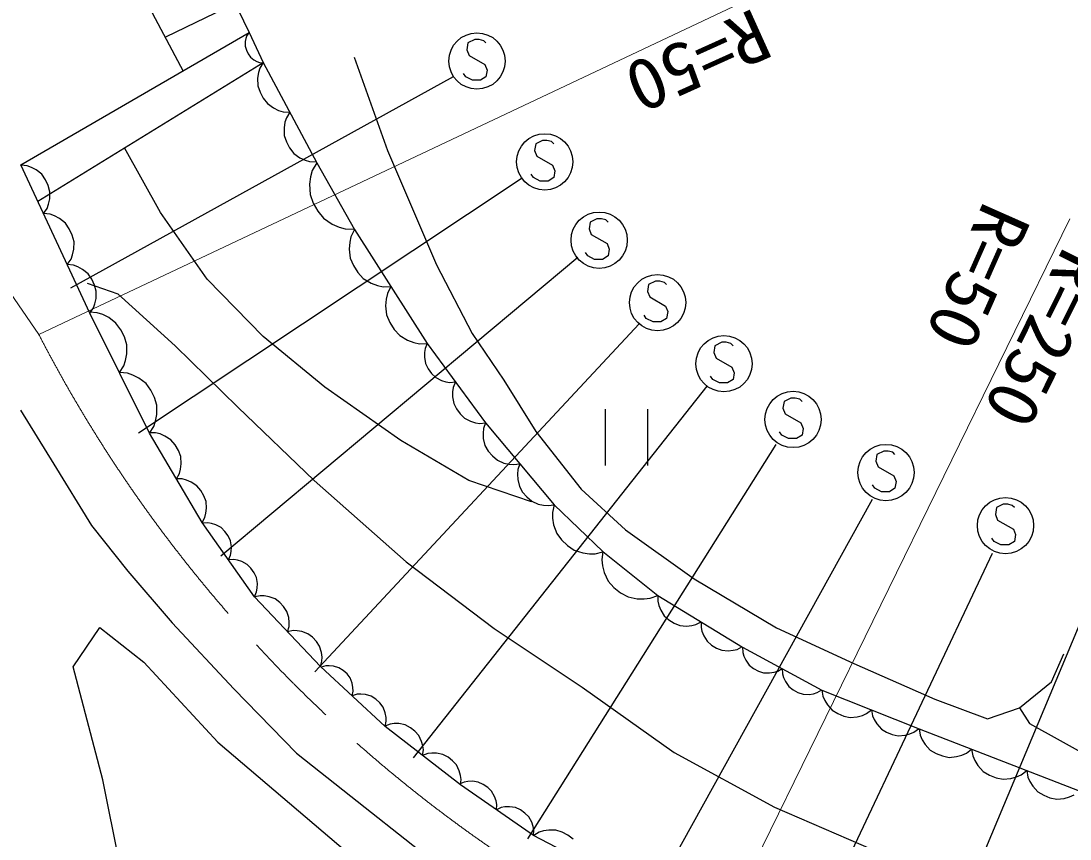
# Model space of a CAD drawing. Units: millimetres, scale not verified. Extents: x 40000 to 680000, y 20000 to 380000.
# Drawn here: x 385961 to 423216, y 281578 to 310637 of the extents above; entities that cross this region are included whole.
import ezdxf
from ezdxf.enums import TextEntityAlignment as Align

# ---------------------------------------------------------------- set-up
doc = ezdxf.new("R2010")
doc.units = ezdxf.units.MM
doc.header["$LTSCALE"] = 1000
doc.linetypes.add('CHAIN', pattern=[18.5, 12, -1.5, 3.5, -1.5])
for name, color, linetype, lineweight in [('M-BGD', 7, 'Continuous', 25), ('M-BGD-EXST', 7, 'Continuous', 25), ('M-BMK', 2, 'CHAIN', 13), ('M-STR-HTXT', 7, 'Continuous', 13)]:
    doc.layers.add(name, color=color, linetype=linetype, lineweight=lineweight)
doc.styles.add('ＭＳ ゴシック', font='')
doc.styles.get('ＭＳ ゴシック').set_extended_font_data('MS Gothic')

msp = doc.modelspace()

# ---------------------------------------------------------------- linework, layer by layer
at = {"layer": 'M-BGD'}
for p, q in [((393065, 312287), (394065, 310232)), ((391731, 308843), (390176, 311787)), ((393565, 311260), (391090, 310056)), ((385960, 305521), (394065, 310232)), ((393952, 310020), (393928, 309902)), ((393987, 310116), (393952, 310020)), ((394065, 310232), (393987, 310116)), ((394065, 310232), (394567, 309166)), ((393928, 309902), (393924, 309741)), ((393924, 309741), (393964, 309601)), ((393964, 309601), (394026, 309470)), ((394026, 309470), (394109, 309350)), ((394109, 309350), (394235, 309251)), ((394235, 309251), (394341, 309195)), ((397795, 309347), (398972, 306034)), ((386555, 304241), (394567, 309166)), ((394341, 309195), (394437, 309160)), ((394447, 308966), (394397, 308804)), ((394437, 309160), (394576, 309146)), ((394567, 309166), (394447, 308966)), ((394567, 309166), (396462, 305597)), ((394397, 308804), (394366, 308606)), ((394366, 308606), (394373, 308338)), ((394373, 308338), (394450, 308107)), ((394450, 308107), (394563, 307895)), ((394563, 307895), (394711, 307702)), ((394711, 307702), (394929, 307546)), ((394929, 307546), (395110, 307461)), ((395110, 307461), (395272, 307411)), ((395272, 307411), (395505, 307399)), ((395505, 307399), (395385, 307199)), ((395335, 307037), (395304, 306839)), ((395385, 307199), (395335, 307037)), ((395304, 306839), (395311, 306571)), ((395311, 306571), (395388, 306341)), ((395388, 306341), (395501, 306129)), ((390918, 303839), (389634, 306133)), ((395501, 306129), (395648, 305935)), ((395648, 305935), (395867, 305780)), ((398972, 306034), (400716, 301980)), ((388408, 300258), (385960, 305521)), ((386182, 305494), (385962, 305517)), ((386334, 305438), (386182, 305494)), ((395867, 305780), (396048, 305695)), ((396048, 305695), (396210, 305645)), ((396210, 305645), (396443, 305633)), ((396462, 305597), (396307, 305323)), ((396462, 305597), (397805, 303224)), ((386501, 305349), (386334, 305438)), ((386701, 305190), (386501, 305349)), ((386831, 304999), (386701, 305190)), ((396307, 305323), (396246, 305102)), ((386927, 304793), (386831, 304999)), ((386989, 304570), (386927, 304793)), ((396246, 305102), (396211, 304835)), ((396211, 304835), (396230, 304473)), ((386982, 304315), (386989, 304570)), ((396230, 304473), (396342, 304164)), ((386887, 303978), (386943, 304129)), ((386943, 304129), (386982, 304315)), ((396342, 304164), (396502, 303882)), ((386763, 303794), (386887, 303978)), ((386995, 303770), (386763, 303794)), ((387155, 303712), (386995, 303770)), ((387331, 303617), (387155, 303712)), ((392576, 301470), (390918, 303839)), ((396502, 303882), (396708, 303627)), ((396708, 303627), (397009, 303425)), ((387541, 303450), (387331, 303617)), ((387678, 303249), (387541, 303450)), ((397009, 303425), (397256, 303316)), ((397256, 303316), (397477, 303255)), ((397477, 303255), (397792, 303247)), ((387780, 303032), (387678, 303249)), ((387845, 302797), (387780, 303032)), ((397680, 302974), (397636, 302775)), ((397805, 303224), (397680, 302974)), ((397805, 303224), (400387, 299184)), ((387796, 302333), (387837, 302529)), ((387837, 302529), (387845, 302797)), ((397636, 302775), (397618, 302535)), ((397618, 302535), (397652, 302215)), ((387607, 301981), (387738, 302174)), ((387738, 302174), (387796, 302333)), ((397652, 302215), (397767, 301947)), ((387827, 301958), (387607, 301981)), ((387979, 301902), (387827, 301958)), ((388146, 301813), (387979, 301902)), ((388346, 301654), (388146, 301813)), ((397767, 301947), (397922, 301704)), ((400716, 301980), (401980, 299539)), ((388476, 301463), (388346, 301654)), ((388573, 301257), (388476, 301463)), ((394566, 299432), (392576, 301470)), ((397922, 301704), (398118, 301487)), ((398118, 301487), (398394, 301322)), ((388311, 301328), (389401, 300949)), ((388634, 301034), (388573, 301257)), ((388627, 300779), (388634, 301034)), ((398394, 301322), (398619, 301238)), ((398619, 301238), (398818, 301194)), ((398818, 301194), (399097, 301202)), ((399097, 301202), (398973, 300951)), ((388588, 300593), (388627, 300779)), ((389401, 300949), (391439, 299101)), ((398929, 300753), (398911, 300513)), ((398973, 300951), (398929, 300753)), ((388669, 300273), (388390, 300296)), ((388408, 300258), (388533, 300442)), ((388533, 300442), (388588, 300593)), ((388862, 300209), (388669, 300273)), ((398911, 300513), (398945, 300193)), ((390527, 295998), (388408, 300258)), ((389076, 300101), (388862, 300209)), ((389334, 299907), (389076, 300101)), ((389505, 299671), (389334, 299907)), ((398945, 300193), (399059, 299924)), ((399059, 299924), (399215, 299682)), ((389633, 299413), (389505, 299671)), ((399215, 299682), (399410, 299465)), ((401980, 299539), (403114, 297882)), ((389718, 299133), (389633, 299413)), ((396746, 297632), (394566, 299432)), ((399410, 299465), (399687, 299300)), ((399687, 299300), (399911, 299216)), ((399911, 299216), (400110, 299172)), ((400110, 299172), (400390, 299180)), ((400387, 299184), (400311, 299001)), ((400387, 299184), (402457, 296367)), ((389674, 298575), (389718, 298812)), ((389718, 298812), (389718, 299133)), ((391439, 299101), (393666, 296921)), ((400289, 298859), (400287, 298689)), ((400311, 299001), (400289, 298859)), ((389609, 298382), (389674, 298575)), ((400287, 298689), (400326, 298464)), ((400326, 298464), (400419, 298279)), ((389459, 298147), (389609, 298382)), ((389738, 298125), (389459, 298147)), ((389931, 298060), (389738, 298125)), ((390145, 297952), (389931, 298060)), ((400419, 298279), (400540, 298115)), ((400540, 298115), (400688, 297971)), ((390402, 297758), (390145, 297952)), ((390574, 297522), (390402, 297758)), ((400688, 297971), (400891, 297867)), ((400891, 297867), (401054, 297817)), ((401054, 297817), (401196, 297796)), ((401196, 297796), (401394, 297814)), ((401394, 297814), (401313, 297620)), ((403114, 297882), (404247, 296051)), ((390702, 297264), (390574, 297522)), ((399447, 295736), (396746, 297632)), ((401290, 297469), (401288, 297289)), ((401313, 297620), (401290, 297469)), ((390787, 296985), (390702, 297264)), ((390786, 296663), (390787, 296985)), ((393666, 296921), (396367, 294315)), ((401288, 297289), (401329, 297051)), ((401329, 297051), (401428, 296856)), ((385941, 296811), (387129, 294898)), ((390743, 296427), (390786, 296663)), ((401428, 296856), (401555, 296682)), ((401555, 296682), (401712, 296529)), ((406707, 296847), (406707, 294847)), ((408227, 294847), (408227, 296847)), ((390527, 295998), (390678, 296234)), ((390678, 296234), (390743, 296427)), ((401712, 296529), (401927, 296419)), ((401927, 296419), (402100, 296367)), ((402100, 296367), (402251, 296344)), ((402251, 296344), (402460, 296363)), ((402457, 296367), (402384, 296158)), ((402457, 296367), (404900, 293453)), ((390742, 296008), (390520, 296010)), ((392391, 292818), (390527, 295998)), ((390898, 295967), (390742, 296008)), ((391073, 295893), (390898, 295967)), ((391287, 295754), (391073, 295893)), ((402384, 296158), (402370, 295997)), ((402370, 295997), (402380, 295808)), ((402380, 295808), (402439, 295560)), ((404247, 296051), (405860, 294002)), ((391435, 295577), (391287, 295754)), ((391550, 295380), (391435, 295577)), ((401864, 294315), (399447, 295736)), ((402439, 295560), (402557, 295361)), ((391633, 295164), (391550, 295380)), ((391650, 294910), (391633, 295164)), ((402557, 295361), (402703, 295186)), ((402703, 295186), (402879, 295035)), ((387129, 294898), (388468, 292714)), ((391587, 294565), (391628, 294721)), ((391628, 294721), (391650, 294910)), ((402879, 295035), (403113, 294934)), ((403113, 294934), (403298, 294891)), ((403298, 294891), (403458, 294877)), ((403458, 294877), (403677, 294911)), ((403605, 294702), (403591, 294541)), ((403677, 294911), (403605, 294702)), ((391481, 294371), (391587, 294565)), ((391691, 294369), (391481, 294371)), ((391839, 294330), (391691, 294369)), ((392005, 294260), (391839, 294330)), ((396367, 294315), (399637, 291424)), ((404091, 293557), (401864, 294315)), ((403591, 294541), (403601, 294352)), ((403601, 294352), (403660, 294104)), ((392207, 294129), (392005, 294260)), ((392347, 293961), (392207, 294129)), ((392457, 293774), (392347, 293961)), ((403660, 294104), (403777, 293904)), ((405860, 294002), (407429, 292564)), ((392535, 293570), (392457, 293774)), ((392551, 293329), (392535, 293570)), ((403777, 293904), (403924, 293730)), ((403924, 293730), (404099, 293579)), ((404099, 293579), (404333, 293478)), ((392531, 293150), (392551, 293329)), ((404333, 293478), (404518, 293435)), ((404518, 293435), (404679, 293421)), ((404679, 293421), (404898, 293455)), ((404900, 293453), (404836, 293180)), ((404900, 293453), (406624, 291786)), ((392391, 292818), (392492, 293002)), ((392492, 293002), (392531, 293150)), ((404836, 293180), (404840, 292977)), ((404840, 292977), (404878, 292740)), ((388468, 292714), (389760, 291093)), ((394255, 290186), (392391, 292818)), ((392592, 292812), (392406, 292798)), ((392726, 292789), (392592, 292812)), ((392878, 292740), (392726, 292789)), ((393067, 292639), (392878, 292740)), ((393204, 292501), (393067, 292639)), ((393315, 292344), (393204, 292501)), ((404878, 292740), (404985, 292436)), ((407429, 292564), (409871, 290820)), ((393400, 292169), (393315, 292344)), ((393433, 291957), (393400, 292169)), ((404985, 292436), (405158, 292201)), ((405158, 292201), (405366, 292001)), ((393406, 291663), (393428, 291797)), ((393428, 291797), (393433, 291957)), ((405366, 292001), (405606, 291836)), ((405606, 291836), (405913, 291739)), ((405913, 291739), (406151, 291709)), ((406151, 291709), (406355, 291712)), ((406355, 291712), (406625, 291785)), ((406624, 291786), (406586, 291497)), ((406624, 291786), (408579, 290234)), ((393331, 291492), (393406, 291663)), ((393517, 291506), (393331, 291492)), ((393650, 291483), (393517, 291506)), ((393803, 291434), (393650, 291483)), ((393992, 291333), (393803, 291434)), ((394129, 291195), (393992, 291333)), ((399637, 291424), (402764, 289055)), ((406586, 291497), (406610, 291286)), ((389760, 291093), (391334, 289261)), ((394240, 291038), (394129, 291195)), ((394325, 290863), (394240, 291038)), ((406610, 291286), (406674, 291044)), ((406674, 291044), (406815, 290740)), ((394358, 290651), (394325, 290863)), ((394353, 290491), (394358, 290651)), ((406815, 290740), (407019, 290515)), ((409871, 290820), (412791, 289076)), ((394255, 290186), (394330, 290357)), ((394458, 290219), (394264, 290177)), ((394330, 290357), (394353, 290491)), ((394602, 290215), (394458, 290219)), ((394770, 290186), (394602, 290215)), ((407019, 290515), (407254, 290328)), ((407254, 290328), (407520, 290181)), ((408309, 290129), (408582, 290231)), ((408579, 290234), (408577, 290024)), ((408579, 290234), (411587, 288395)), ((396595, 287701), (394255, 290186)), ((394984, 290107), (394770, 290186)), ((395148, 289982), (394984, 290107)), ((395288, 289833), (395148, 289982)), ((407520, 290181), (407848, 290112)), ((407848, 290112), (408098, 290105)), ((408098, 290105), (408309, 290129)), ((408577, 290024), (408613, 289876)), ((408613, 289876), (408679, 289708)), ((395403, 289661), (395288, 289833)), ((395469, 289443), (395403, 289661)), ((408679, 289708), (408807, 289504)), ((408807, 289504), (408973, 289360)), ((391334, 289261), (393519, 286912)), ((395429, 288939), (395483, 289130)), ((395488, 289274), (395469, 289443)), ((395483, 289130), (395488, 289274)), ((408973, 289360), (409157, 289247)), ((409157, 289247), (409360, 289166)), ((409360, 289166), (409601, 289145)), ((409601, 289145), (409780, 289162)), ((409780, 289162), (409928, 289198)), ((409928, 289198), (410114, 289295)), ((410114, 289295), (410113, 289097)), ((410113, 289097), (410146, 288957)), ((387812, 287693), (388760, 289089)), ((388760, 289089), (390323, 287861)), ((395623, 288981), (395429, 288939)), ((395767, 288977), (395623, 288981)), ((395935, 288948), (395767, 288977)), ((396149, 288869), (395935, 288948)), ((396313, 288744), (396149, 288869)), ((396453, 288595), (396313, 288744)), ((402764, 289055), (405891, 286970)), ((410146, 288957), (410209, 288799)), ((410209, 288799), (410330, 288605)), ((412791, 289076), (415538, 287812)), ((396568, 288423), (396453, 288595)), ((396634, 288205), (396568, 288423)), ((410330, 288605), (410486, 288470)), ((410486, 288470), (410660, 288363)), ((410660, 288363), (410852, 288286)), ((411389, 288316), (411565, 288408)), ((411587, 288395), (414404, 286871)), ((411587, 288395), (411596, 288208)), ((396653, 288036), (396634, 288205)), ((396648, 287892), (396653, 288036)), ((410852, 288286), (411079, 288267)), ((411079, 288267), (411249, 288283)), ((411249, 288283), (411389, 288316)), ((411596, 288208), (411634, 288078)), ((411634, 288078), (411701, 287933)), ((422556, 287158), (422992, 288161)), ((388872, 283675), (387812, 287693)), ((390323, 287861), (392946, 285014)), ((396595, 287701), (396648, 287892)), ((398897, 285581), (396595, 287701)), ((396784, 287730), (396616, 287681)), ((396911, 287735), (396784, 287730)), ((397061, 287720), (396911, 287735)), ((397254, 287665), (397061, 287720)), ((397407, 287565), (397254, 287665)), ((411701, 287933), (411824, 287757)), ((411824, 287757), (411978, 287637)), ((411978, 287637), (412147, 287546)), ((412834, 287538), (412995, 287633)), ((412995, 287633), (413003, 287447)), ((415538, 287812), (418415, 286548)), ((397539, 287443), (397407, 287565)), ((397651, 287299), (397539, 287443)), ((397723, 287111), (397651, 287299)), ((412147, 287546), (412331, 287483)), ((412331, 287483), (412546, 287476)), ((412546, 287476), (412704, 287500)), ((412704, 287500), (412834, 287538)), ((413003, 287447), (413042, 287317)), ((413042, 287317), (413109, 287172)), ((393519, 286912), (395751, 284633)), ((397750, 286963), (397723, 287111)), ((397755, 286836), (397750, 286963)), ((405891, 286970), (409161, 284648)), ((413109, 287172), (413232, 286996)), ((413232, 286996), (413385, 286876)), ((413385, 286876), (413554, 286785)), ((414241, 286777), (414402, 286872)), ((414404, 286871), (417853, 285492)), ((414404, 286871), (414439, 286652)), ((421423, 286243), (422556, 287158)), ((397720, 286665), (397755, 286836)), ((397899, 286718), (397720, 286665)), ((398035, 286723), (397899, 286718)), ((398194, 286707), (398035, 286723)), ((398400, 286648), (398194, 286707)), ((398563, 286541), (398400, 286648)), ((398704, 286411), (398563, 286541)), ((413554, 286785), (413738, 286722)), ((413738, 286722), (413953, 286715)), ((413953, 286715), (414111, 286738)), ((414111, 286738), (414241, 286777)), ((414439, 286652), (414503, 286504)), ((414503, 286504), (414601, 286342)), ((418415, 286548), (420290, 285850)), ((398824, 286258), (398704, 286411)), ((398900, 286057), (398824, 286258)), ((414601, 286342), (414771, 286151)), ((414771, 286151), (414968, 286032)), ((415992, 286032), (416168, 286166)), ((416168, 286166), (416201, 285958)), ((420290, 285850), (421423, 286243)), ((421423, 286243), (421772, 285676)), ((398897, 285581), (398935, 285764)), ((398929, 285900), (398900, 286057)), ((398935, 285764), (398929, 285900)), ((414968, 286032), (415180, 285947)), ((415180, 285947), (415406, 285897)), ((415406, 285897), (415660, 285919)), ((415660, 285919), (415843, 285968)), ((415843, 285968), (415992, 286032)), ((416201, 285958), (416262, 285818)), ((416262, 285818), (416355, 285664)), ((399070, 285662), (398885, 285590)), ((401565, 283498), (398897, 285581)), ((399214, 285679), (399070, 285662)), ((399384, 285676), (399214, 285679)), ((399607, 285631), (399384, 285676)), ((399789, 285532), (399607, 285631)), ((399950, 285406), (399789, 285532)), ((400089, 285254), (399950, 285406)), ((416355, 285664), (416516, 285484)), ((416516, 285484), (416703, 285370)), ((416703, 285370), (416903, 285290)), ((417532, 285310), (417672, 285370)), ((417672, 285370), (417839, 285497)), ((417853, 285492), (425498, 282531)), ((417853, 285492), (417892, 285262)), ((421772, 285676), (424605, 284107)), ((392946, 285014), (397802, 280884)), ((400187, 285048), (400089, 285254)), ((400232, 284884), (400187, 285048)), ((416903, 285290), (417117, 285243)), ((417117, 285243), (417358, 285263)), ((417358, 285263), (417532, 285310)), ((417892, 285262), (417961, 285107)), ((417961, 285107), (418067, 284937)), ((395751, 284633), (397677, 283106)), ((400225, 284544), (400250, 284741)), ((400250, 284741), (400232, 284884)), ((400553, 284633), (400410, 284615)), ((400723, 284630), (400553, 284633)), ((400947, 284584), (400723, 284630)), ((409161, 284648), (412715, 282705)), ((418067, 284937), (418247, 284738)), ((418247, 284738), (418457, 284614)), ((419378, 284558), (419534, 284626)), ((419534, 284626), (419718, 284769)), ((419718, 284769), (419760, 284528)), ((400410, 284615), (400225, 284544)), ((401129, 284486), (400947, 284584)), ((401290, 284360), (401129, 284486)), ((401429, 284208), (401290, 284360)), ((418457, 284614), (418681, 284528)), ((418681, 284528), (418919, 284478)), ((418919, 284478), (419186, 284504)), ((419186, 284504), (419378, 284558)), ((419760, 284528), (419832, 284365)), ((419832, 284365), (419943, 284187)), ((401527, 284002), (401429, 284208)), ((401572, 283838), (401527, 284002)), ((419943, 284187), (420132, 283978)), ((420132, 283978), (420352, 283848)), ((421483, 283861), (421676, 284011)), ((421676, 284011), (421716, 283781)), ((390211, 276922), (388872, 283675)), ((401696, 283602), (401527, 283525)), ((401565, 283498), (401589, 283695)), ((401589, 283695), (401572, 283838)), ((401830, 283626), (401696, 283602)), ((401990, 283633), (401830, 283626)), ((402202, 283602), (401990, 283633)), ((402379, 283520), (402202, 283602)), ((402537, 283411), (402379, 283520)), ((420352, 283848), (420587, 283757)), ((420587, 283757), (420837, 283706)), ((420837, 283706), (421118, 283732)), ((421118, 283732), (421320, 283789)), ((421320, 283789), (421483, 283861)), ((421716, 283781), (421784, 283626)), ((421784, 283626), (421890, 283456)), ((404160, 281707), (401565, 283498)), ((402676, 283275), (402537, 283411)), ((402780, 283087), (402676, 283275)), ((421890, 283456), (422071, 283258)), ((422071, 283258), (422280, 283134)), ((423202, 283077), (423357, 283146)), ((397677, 283106), (400096, 281186)), ((402831, 282936), (402780, 283087)), ((402855, 282802), (402831, 282936)), ((402843, 282616), (402855, 282802)), ((422280, 283134), (422504, 283047)), ((422504, 283047), (422742, 282998)), ((422742, 282998), (423009, 283023)), ((423009, 283023), (423202, 283077)), ((403013, 282693), (402843, 282616)), ((403147, 282717), (403013, 282693)), ((403307, 282724), (403147, 282717)), ((403519, 282694), (403307, 282724)), ((403695, 282611), (403519, 282694)), ((403853, 282502), (403695, 282611)), ((403993, 282366), (403853, 282502)), ((412715, 282705), (416222, 281189)), ((404097, 282178), (403993, 282366)), ((404148, 282027), (404097, 282178)), ((404172, 281893), (404148, 282027)), ((404160, 281707), (404172, 281893)), ((407632, 279898), (404160, 281707)), ((404362, 281816), (404174, 281700)), ((404516, 281864), (404362, 281816)), ((404704, 281895), (404516, 281864)), ((404959, 281891), (404704, 281895)), ((405178, 281819), (404959, 281891)), ((405381, 281714), (405178, 281819)), ((405565, 281575), (405381, 281714))]:
    msp.add_line(p, q, dxfattribs=at)
at = {"layer": 'M-BGD-EXST'}
for p, q in [((402075, 309975), (401835, 309855)), ((402235, 309975), (402075, 309975)), ((402395, 309935), (402235, 309975)), ((401835, 309855), (401795, 309615)), ((401795, 309615), (401875, 309415)), ((402475, 309855), (402395, 309935)), ((401875, 309415), (402435, 309095)), ((402435, 309095), (402515, 308895)), ((402515, 308895), (402475, 308655)), ((401306, 308649), (387725, 301151)), ((401755, 308655), (401675, 308775)), ((401995, 308535), (401755, 308655)), ((402275, 308535), (401995, 308535)), ((402475, 308655), (402275, 308535)), ((404240, 306271), (404200, 306031)), ((404480, 306391), (404240, 306271)), ((404640, 306391), (404480, 306391)), ((404800, 306351), (404640, 306391)), ((404880, 306271), (404800, 306351)), ((404200, 306031), (404280, 305831)), ((404280, 305831), (404840, 305511)), ((404840, 305511), (404920, 305311)), ((404160, 305071), (404080, 305191)), ((404920, 305311), (404880, 305071)), ((390130, 296011), (403759, 305065)), ((404400, 304951), (404160, 305071)), ((404680, 304951), (404400, 304951)), ((404880, 305071), (404680, 304951)), ((406174, 303489), (406134, 303249)), ((406414, 303609), (406174, 303489)), ((406574, 303609), (406414, 303609)), ((406734, 303569), (406574, 303609)), ((406814, 303489), (406734, 303569)), ((406134, 303249), (406214, 303049)), ((406214, 303049), (406774, 302729)), ((406774, 302729), (406854, 302529)), ((406854, 302529), (406814, 302289)), ((405739, 302236), (393054, 291625)), ((406094, 302289), (406014, 302409)), ((406334, 302169), (406094, 302289)), ((406614, 302169), (406334, 302169)), ((406814, 302289), (406614, 302169)), ((408489, 301392), (408249, 301272)), ((408649, 301392), (408489, 301392)), ((408809, 301352), (408649, 301392)), ((408249, 301272), (408209, 301032)), ((408209, 301032), (408289, 300832)), ((408889, 301272), (408809, 301352)), ((408289, 300832), (408849, 300512)), ((408849, 300512), (408929, 300312)), ((408929, 300312), (408889, 300072)), ((408169, 300072), (408089, 300192)), ((408409, 299952), (408169, 300072)), ((408689, 299952), (408409, 299952)), ((408889, 300072), (408689, 299952)), ((396402, 287522), (407909, 299878)), ((410847, 299223), (410607, 299103)), ((411007, 299223), (410847, 299223)), ((411167, 299183), (411007, 299223)), ((411247, 299103), (411167, 299183)), ((410607, 299103), (410567, 298863)), ((410567, 298863), (410647, 298663)), ((410647, 298663), (411207, 298343)), ((411207, 298343), (411287, 298143)), ((411287, 298143), (411247, 297903)), ((410527, 297903), (410447, 298023)), ((410767, 297783), (410527, 297903)), ((411047, 297783), (410767, 297783)), ((411247, 297903), (411047, 297783)), ((410314, 297661), (399892, 284457)), ((413059, 297123), (413019, 296883)), ((413299, 297243), (413059, 297123)), ((413459, 297243), (413299, 297243)), ((413619, 297203), (413459, 297243)), ((413699, 297123), (413619, 297203)), ((413019, 296883), (413099, 296683)), ((413099, 296683), (413659, 296363)), ((413659, 296363), (413739, 296163)), ((412979, 295923), (412899, 296043)), ((413219, 295803), (412979, 295923)), ((413499, 295803), (413219, 295803)), ((413699, 295923), (413499, 295803)), ((413739, 296163), (413699, 295923)), ((412763, 295587), (403945, 281581)), ((416360, 295236), (416320, 294996)), ((416600, 295356), (416360, 295236)), ((416760, 295356), (416600, 295356)), ((416920, 295316), (416760, 295356)), ((417000, 295236), (416920, 295316)), ((416320, 294996), (416400, 294796)), ((416400, 294796), (416960, 294476)), ((416960, 294476), (417040, 294276)), ((416280, 294036), (416200, 294156)), ((416520, 293916), (416280, 294036)), ((417000, 294036), (416800, 293916)), ((417040, 294276), (417000, 294036)), ((408236, 279271), (416206, 293654)), ((416800, 293916), (416520, 293916)), ((420604, 293350), (420564, 293110)), ((420844, 293470), (420604, 293350)), ((421004, 293470), (420844, 293470)), ((421164, 293430), (421004, 293470)), ((421244, 293350), (421164, 293430)), ((420564, 293110), (420644, 292910)), ((420644, 292910), (421204, 292590)), ((421204, 292590), (421284, 292390)), ((420524, 292150), (420444, 292270)), ((420764, 292030), (420524, 292150)), ((421244, 292150), (421044, 292030)), ((421284, 292390), (421244, 292150)), ((420450, 291720), (413329, 276630)), ((421044, 292030), (420764, 292030)), ((417573, 274932), (423940, 290117))]:
    msp.add_line(p, q, dxfattribs=at)
for centre in [(402155, 309215), (404560, 305631), (406494, 302849), (408569, 300632), (410927, 298463), (413379, 296483), (416680, 294596), (420924, 292710)]:
    msp.add_circle(centre, 1000, dxfattribs=at)
at = {"layer": 'M-BMK'}
msp.add_line((383761, 303610), (386598, 299494), dxfattribs=at)
msp.add_arc((431032, 322421), 50000, 207.293, 245.3423, dxfattribs=at)
at = {"layer": 'M-STR-HTXT'}
for p, q in [((386598, 299494), (412973, 311967)), ((423206, 303603), (410172, 276980))]:
    msp.add_line(p, q, dxfattribs=at)

# ---------------------------------------------------------------- texts
at = {"layer": 'M-STR-HTXT', "style": 'ＭＳ ゴシック', "width": 1.05}
for s, rotation, p in [('R=50', 204.3, (411783, 311616)), ('R=50', 246.1, (419673, 304524)), ('R=250', 243.6, (422521, 302925))]:
    msp.add_text(s, height=1833, rotation=rotation, dxfattribs=at).set_placement(p, align=Align.BOTTOM_LEFT)

doc.saveas('drawing.dxf')
